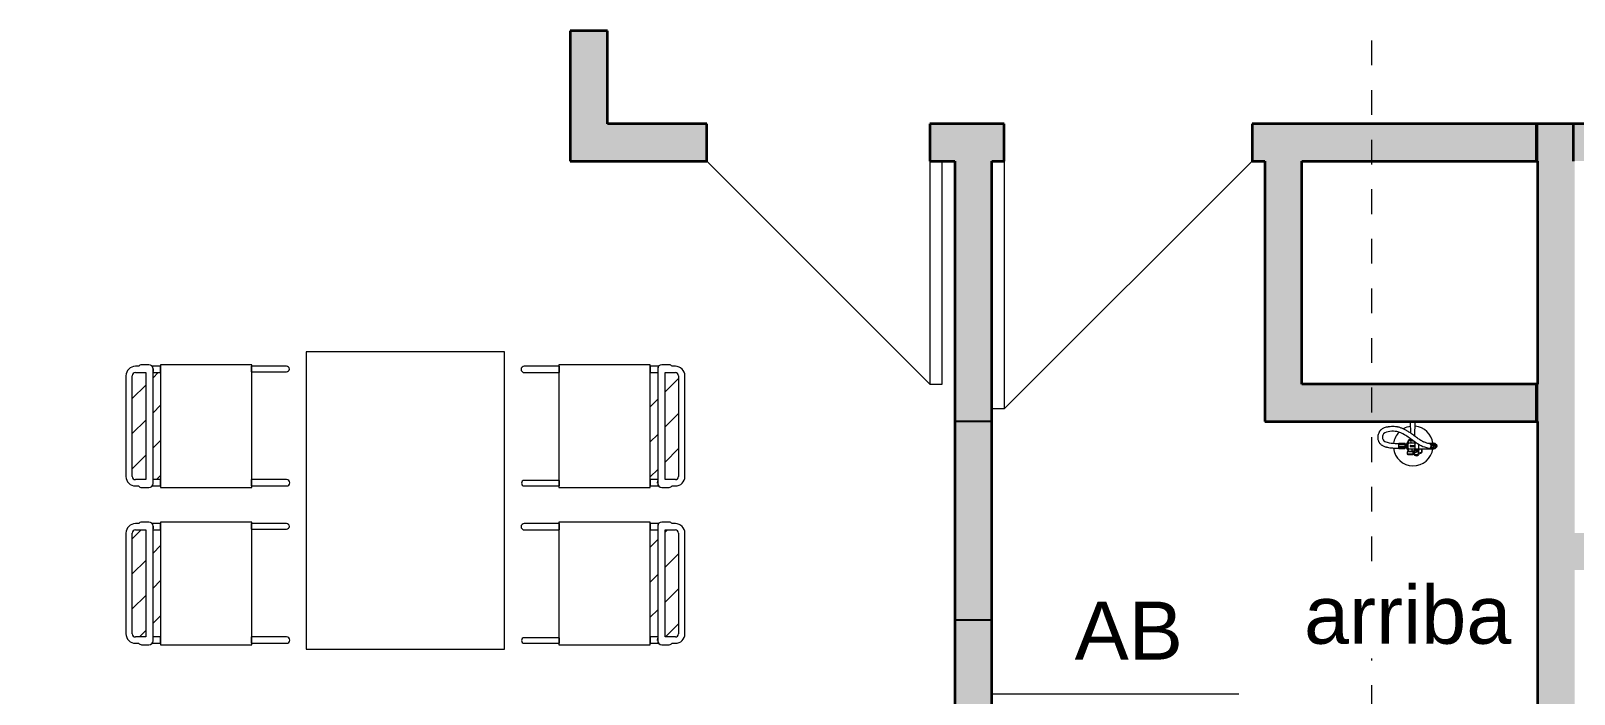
# Model space of a CAD drawing. Header units: metres. Extents: x 42 to 294, y -52 to 32.
# Drawn here: x 55.99 to 62.22, y -10.96 to -8.28 of the extents above; entities that cross this region are included whole.
import ezdxf

# ---------------------------------------------------------------- set-up
doc = ezdxf.new("R2010")
doc.units = ezdxf.units.M
doc.header["$LTSCALE"] = 0.15
doc.linetypes.add('Trazo punto', pattern=[0.015875, 0.00635, -0.004763, 0, -0.004763])
for name, color, linetype, lineweight in [('A-----SYP', 6, 'Continuous', 50), ('A-DETLGEM', 3, 'Continuous', 9), ('A-DOORSYM', 1, 'Continuous', 9), ('A-FLORPAM', 8, 'Continuous', 9), ('A-FLORSTM', 2, 'Continuous', 9), ('A-WALL', 2, 'Continuous', 30), ('I-DETLFUM', 2, 'Continuous', 9)]:
    doc.layers.add(name, color=color, linetype=linetype, lineweight=lineweight)
doc.layers.add('Hatch', color=8, linetype='Continuous')
doc.layers.add('MUROS', color=11, linetype='Continuous')
doc.styles.get("Standard").update_dxf_attribs({"font": 'arial.ttf', "height": 0.15})
pattern_1 = [(45, (53.68008, -10.08436), (-0.0707107, 0.0707107), [])]

# ---------------------------------------------------------------- blocks, each defined once
blk = doc.blocks.new('Puerta de 1 hoja - 100 x 210 cm-115-04 Tercer piso')
at = {"layer": 'A-DOORSYM', "lineweight": 13}
for p, q in [((0.7669, 1.075), (-0.2331, 0.075)), ((0.7669, 1.075), (-0.2331, 0.075)), ((0.7669, 0.075), (0.7669, 1.075))]:
    blk.add_line(p, q, dxfattribs=at)
blk = doc.blocks.new('Puerta de 1 hoja - 90 x 210 cm-89-04 Tercer piso')
at = {"layer": 'A-DOORSYM', "lineweight": 13}
for p, q in [((0.7169, -0.975), (-0.1831, -0.075)), ((0.7169, -0.975), (-0.1831, -0.075)), ((0.7169, -0.075), (0.7169, -0.975))]:
    blk.add_line(p, q, dxfattribs=at)
blk = doc.blocks.new('M_Table-Rectangular - 1200 x 800 mm-8-04 Tercer piso')
at = {"layer": 'I-DETLFUM'}
for p, q in [((0.6, 0.4), (-0.6, 0.4)), ((-0.6, 0.4), (-0.6, -0.4)), ((0.6, -0.4), (0.6, 0.4)), ((-0.6, -0.4), (0.6, -0.4))]:
    blk.add_line(p, q, dxfattribs=at)
blk = doc.blocks.new('Chair - Kinder - Chair - Kinder-61-04 Tercer piso')
at = {"layer": 'I-DETLFUM'}
for p, q in [((-0.2516, 0.3459), (-0.2516, 0.2032)), ((-0.2295, 0.2032), (-0.2295, 0.3459)), ((0.2056, 0.3459), (0.2056, 0.2032)), ((0.231, 0.2032), (0.231, 0.3459)), ((0.2374, 0.2062), (-0.2579, 0.2062)), ((-0.2579, 0.2062), (-0.2579, -0.1621)), ((-0.2516, 0.2032), (-0.2295, 0.2032)), ((0.2056, 0.2032), (0.231, 0.2032)), ((0.2374, -0.1621), (0.2374, 0.2062)), ((-0.2579, -0.1621), (0.2374, -0.1621)), ((-0.2262, -0.1621), (-0.2516, -0.1621)), ((-0.2516, -0.1621), (-0.2516, -0.196)), ((-0.2262, -0.1922), (-0.2262, -0.1621)), ((0.231, -0.1621), (0.2056, -0.1621)), ((0.2056, -0.1621), (0.2056, -0.1922)), ((0.231, -0.196), (0.231, -0.1621)), ((-0.2579, -0.2093), (-0.2579, -0.2391)), ((0.2209, -0.1922), (-0.2414, -0.1922)), ((-0.2407, -0.1921), (-0.2306, -0.1922)), ((-0.2262, -0.222), (0.2056, -0.222)), ((-0.2262, -0.2637), (-0.2262, -0.222)), ((0.2056, -0.222), (0.2056, -0.2637)), ((0.2374, -0.2391), (0.2374, -0.2093)), ((-0.2516, -0.2504), (-0.2516, -0.2637)), ((0.1929, -0.2764), (-0.2135, -0.2764)), ((-0.2135, -0.3018), (0.1929, -0.3018)), ((0.231, -0.2637), (0.231, -0.2504))]:
    blk.add_line(p, q, dxfattribs=at)
for centre, radius, start, end in [((-0.2405, 0.3459), 0.0111, 360, 180), ((0.2183, 0.3459), 0.0127, 360, 180), ((-0.2408, -0.2093), 0.0171, 92.12676, 180), ((-0.239, -0.2359), 0.0192, 189.54628, 229.07642), ((-0.2408, -0.2093), 0.0171, 89.54652, 128.9719), ((0.2203, -0.2093), 0.0171, 360, 87.87324), ((0.2203, -0.2093), 0.0171, 51.0281, 87.87324), ((0.2185, -0.2359), 0.0192, 310.92358, 350.45372), ((-0.2135, -0.2637), 0.0381, 180, 270), ((-0.2135, -0.2637), 0.0127, 180, 270), ((0.1929, -0.2637), 0.0381, 270, 360), ((0.1929, -0.2637), 0.0127, 270, 360)]:
    blk.add_arc(centre, radius, start, end, dxfattribs=at)
blk = doc.blocks.new('Chair - Kinder - Chair - Kinder-67-04 Tercer piso')
at = {"layer": 'I-DETLFUM'}
for p, q in [((-0.2516, 0.3459), (-0.2516, 0.2032)), ((-0.2295, 0.2032), (-0.2295, 0.3459)), ((0.2056, 0.3459), (0.2056, 0.2032)), ((0.231, 0.2032), (0.231, 0.3459)), ((0.2374, 0.2062), (-0.2579, 0.2062)), ((-0.2579, 0.2062), (-0.2579, -0.1621)), ((-0.2516, 0.2032), (-0.2295, 0.2032)), ((0.2056, 0.2032), (0.231, 0.2032)), ((0.2374, -0.1621), (0.2374, 0.2062)), ((-0.2579, -0.1621), (0.2374, -0.1621)), ((-0.2262, -0.1621), (-0.2516, -0.1621)), ((-0.2516, -0.1621), (-0.2516, -0.196)), ((-0.2262, -0.1922), (-0.2262, -0.1621)), ((0.231, -0.1621), (0.2056, -0.1621)), ((0.2056, -0.1621), (0.2056, -0.1922)), ((0.231, -0.196), (0.231, -0.1621)), ((-0.2579, -0.2093), (-0.2579, -0.2391)), ((0.2209, -0.1922), (-0.2414, -0.1922)), ((-0.2407, -0.1921), (-0.2306, -0.1922)), ((-0.2262, -0.222), (0.2056, -0.222)), ((-0.2262, -0.2637), (-0.2262, -0.222)), ((0.2056, -0.222), (0.2056, -0.2637)), ((0.2374, -0.2391), (0.2374, -0.2093)), ((-0.2516, -0.2504), (-0.2516, -0.2637)), ((0.1929, -0.2764), (-0.2135, -0.2764)), ((-0.2135, -0.3018), (0.1929, -0.3018)), ((0.231, -0.2637), (0.231, -0.2504))]:
    blk.add_line(p, q, dxfattribs=at)
for centre, radius, start, end in [((-0.2405, 0.3459), 0.0111, 360, 180), ((0.2183, 0.3459), 0.0127, 360, 180), ((-0.2408, -0.2093), 0.0171, 92.12676, 180), ((-0.239, -0.2359), 0.0192, 189.54628, 229.07642), ((-0.2408, -0.2093), 0.0171, 89.54652, 128.9719), ((0.2203, -0.2093), 0.0171, 360, 87.87324), ((0.2203, -0.2093), 0.0171, 51.0281, 87.87324), ((0.2185, -0.2359), 0.0192, 310.92358, 350.45372), ((-0.2135, -0.2637), 0.0381, 180, 270), ((-0.2135, -0.2637), 0.0127, 180, 270), ((0.1929, -0.2637), 0.0381, 270, 360), ((0.1929, -0.2637), 0.0127, 270, 360)]:
    blk.add_arc(centre, radius, start, end, dxfattribs=at)
blk = doc.blocks.new('Chair - Kinder - Chair - Kinder-68-04 Tercer piso')
at = {"layer": 'I-DETLFUM'}
for p, q in [((-0.2516, 0.3459), (-0.2516, 0.2032)), ((-0.2295, 0.2032), (-0.2295, 0.3459)), ((0.2056, 0.3459), (0.2056, 0.2032)), ((0.231, 0.2032), (0.231, 0.3459)), ((0.2374, 0.2062), (-0.2579, 0.2062)), ((-0.2579, 0.2062), (-0.2579, -0.1621)), ((-0.2516, 0.2032), (-0.2295, 0.2032)), ((0.2056, 0.2032), (0.231, 0.2032)), ((0.2374, -0.1621), (0.2374, 0.2062)), ((-0.2579, -0.1621), (0.2374, -0.1621)), ((-0.2262, -0.1621), (-0.2516, -0.1621)), ((-0.2516, -0.1621), (-0.2516, -0.196)), ((-0.2262, -0.1922), (-0.2262, -0.1621)), ((0.231, -0.1621), (0.2056, -0.1621)), ((0.2056, -0.1621), (0.2056, -0.1922)), ((0.231, -0.196), (0.231, -0.1621)), ((-0.2579, -0.2093), (-0.2579, -0.2391)), ((0.2209, -0.1922), (-0.2414, -0.1922)), ((-0.2407, -0.1921), (-0.2306, -0.1922)), ((-0.2262, -0.222), (0.2056, -0.222)), ((-0.2262, -0.2637), (-0.2262, -0.222)), ((0.2056, -0.222), (0.2056, -0.2637)), ((0.2374, -0.2391), (0.2374, -0.2093)), ((-0.2516, -0.2504), (-0.2516, -0.2637)), ((0.1929, -0.2764), (-0.2135, -0.2764)), ((-0.2135, -0.3018), (0.1929, -0.3018)), ((0.231, -0.2637), (0.231, -0.2504))]:
    blk.add_line(p, q, dxfattribs=at)
for centre, radius, start, end in [((-0.2405, 0.3459), 0.0111, 360, 180), ((0.2183, 0.3459), 0.0127, 360, 180), ((-0.2408, -0.2093), 0.0171, 92.12676, 180), ((-0.239, -0.2359), 0.0192, 189.54628, 229.07642), ((-0.2408, -0.2093), 0.0171, 89.54652, 128.9719), ((0.2203, -0.2093), 0.0171, 360, 87.87324), ((0.2203, -0.2093), 0.0171, 51.0281, 87.87324), ((0.2185, -0.2359), 0.0192, 310.92358, 350.45372), ((-0.2135, -0.2637), 0.0381, 180, 270), ((-0.2135, -0.2637), 0.0127, 180, 270), ((0.1929, -0.2637), 0.0381, 270, 360), ((0.1929, -0.2637), 0.0127, 270, 360)]:
    blk.add_arc(centre, radius, start, end, dxfattribs=at)
blk = doc.blocks.new('Extintor Planta - Extintor Planta-7-04 Tercer piso')
at = {"layer": 'A-DETLGEM'}
for p, q in [((-0.0325, 0), (0.0325, 0)), ((-0.0325, -0.0025), (-0.0325, 0)), ((0.0325, 0), (0.0325, -0.0025)), ((-0.011, -0.0025), (-0.0325, -0.0025)), ((-0.008, -0.0504), (-0.009, -0.0045)), ((0.0078, -0.0617), (0.009, -0.0045)), ((0.0325, -0.0025), (0.011, -0.0025)), ((-0.0563, -0.0905), (-0.0333, -0.0905)), ((-0.0563, -0.1125), (-0.0563, -0.0905)), ((-0.0316, -0.0915), (-0.0563, -0.0915)), ((-0.0316, -0.1115), (-0.0563, -0.1115)), ((-0.0333, -0.1125), (-0.0563, -0.1125)), ((-0.0326, -0.0945), (-0.055, -0.0945)), ((-0.0326, -0.097), (-0.055, -0.097)), ((-0.0326, -0.106), (-0.055, -0.106)), ((-0.0326, -0.1085), (-0.055, -0.1085)), ((-0.0328, -0.0975), (-0.0548, -0.0975)), ((-0.0328, -0.1055), (-0.0548, -0.1055)), ((-0.0313, -0.1105), (-0.0313, -0.0925)), ((-0.0238, -0.0937), (-0.0308, -0.0937)), ((-0.0308, -0.0937), (-0.0308, -0.1093)), ((-0.0308, -0.1093), (-0.0308, -0.0937)), ((-0.0238, -0.1093), (-0.0308, -0.1093)), ((-0.0245, -0.1015), (-0.0301, -0.1015)), ((-0.0238, -0.093), (-0.0194, -0.093)), ((-0.0238, -0.11), (-0.0238, -0.093)), ((-0.0238, -0.0937), (-0.0238, -0.1093)), ((-0.0238, -0.1093), (-0.0238, -0.0937)), ((-0.0238, -0.0937), (-0.0238, -0.1093)), ((-0.0238, -0.1093), (-0.0238, -0.0937)), ((-0.0194, -0.11), (-0.0238, -0.11)), ((-0.0209, -0.1238), (-0.0224, -0.1253)), ((0.0001, -0.1238), (-0.0209, -0.1238)), ((-0.0194, -0.1105), (-0.0194, -0.0925)), ((-0.0174, -0.0776), (-0.0165, -0.0771)), ((-0.0174, -0.0792), (-0.0174, -0.0776)), ((-0.0165, -0.0798), (-0.0174, -0.0792)), ((-0.0174, -0.0798), (-0.0075, -0.0798)), ((-0.0174, -0.0905), (-0.0174, -0.0798)), ((0.0148, -0.0905), (-0.0174, -0.0905)), ((-0.0174, -0.1125), (0.0851, -0.1125)), ((-0.0174, -0.1238), (-0.0174, -0.1125)), ((-0.0075, -0.0771), (-0.0165, -0.0771)), ((-0.0165, -0.0771), (-0.0075, -0.0771)), ((-0.0075, -0.0798), (-0.0165, -0.0798)), ((-0.0139, -0.0792), (-0.0139, -0.0776)), ((-0.0139, -0.0776), (-0.0139, -0.0792)), ((-0.0094, -0.0995), (0.0056, -0.0995)), ((-0.0094, -0.1005), (0.0056, -0.1)), ((-0.0094, -0.1025), (0.0056, -0.103)), ((-0.0094, -0.1035), (0.0056, -0.1035)), ((-0.0075, -0.0905), (-0.0075, -0.0741)), ((-0.0034, -0.1238), (-0.0034, -0.1125)), ((0.0016, -0.1253), (0.0001, -0.1238)), ((0.0075, -0.0905), (0.0075, -0.0852)), ((0.0098, -0.1105), (0.0098, -0.0925)), ((0.0108, -0.1125), (0.0108, -0.116)), ((0.0142, -0.1125), (0.0142, -0.1171)), ((0.0242, -0.1105), (0.0242, -0.0965)), ((0.0337, -0.1128), (0.0337, -0.1125)), ((0.0592, -0.0905), (0.0851, -0.0905)), ((0.0669, -0.091), (0.0772, -0.091)), ((0.0669, -0.112), (0.0772, -0.112)), ((0.0779, -0.0914), (0.0676, -0.0914)), ((0.0779, -0.1116), (0.0676, -0.1116)), ((0.0678, -0.0922), (0.0781, -0.0923)), ((0.0678, -0.1108), (0.0781, -0.1107)), ((0.0828, -0.095), (0.0726, -0.095)), ((0.0828, -0.108), (0.0726, -0.108)), ((0.0734, -0.0954), (0.0836, -0.0954)), ((0.0734, -0.1076), (0.0836, -0.1076)), ((0.0739, -0.0983), (0.0842, -0.0983)), ((0.0739, -0.1047), (0.0842, -0.1047)), ((0.0743, -0.0971), (0.0846, -0.0971)), ((0.0743, -0.1059), (0.0846, -0.1059)), ((0.0016, -0.1253), (-0.0224, -0.1253)), ((-0.0224, -0.1253), (-0.0224, -0.1343)), ((-0.0224, -0.1343), (-0.0209, -0.1358)), ((0.0016, -0.1343), (-0.0224, -0.1343)), ((-0.0209, -0.1358), (0.0001, -0.1358)), ((0.0001, -0.1358), (0.0016, -0.1343)), ((0.0016, -0.1343), (0.0016, -0.1253)), ((0.0216, -0.1287), (0.0273, -0.1287)), ((0.0216, -0.1297), (0.0273, -0.1297))]:
    blk.add_line(p, q, dxfattribs=at)
blk.add_circle((0.0139, -0.129), 0.0086, dxfattribs=at)
for centre, radius, start, end in [((0.0016, -0.1015), 0.08, 135.91437, 172.29826), ((0.0016, -0.1015), 0.08, 97.61081, 120.16496), ((-0.011, -0.0045), 0.002, 0, 90), ((0.011, -0.0045), 0.002, 90, 180), ((0.0016, -0.1015), 0.08, 7.90321, 84.6893), ((0.0016, -0.1015), 0.08, 185.95335, 352.09679), ((-0.055, -0.0958), 0.00125, 87.75339, 272.24661), ((-0.0548, -0.096), 0.0015, 180, 270), ((-0.0548, -0.107), 0.0015, 90, 180), ((-0.055, -0.1073), 0.00125, 87.75339, 272.24661), ((-0.0333, -0.0925), 0.002, 0, 90), ((-0.0333, -0.1105), 0.002, 270, 0), ((-0.0328, -0.096), 0.0015, 270, 2.30822), ((-0.0328, -0.107), 0.0015, 0, 90), ((-0.0325, -0.0958), 0.00125, 267.75339, 92.24661), ((-0.0325, -0.1073), 0.00125, 267.75339, 92.24661), ((-0.0195, -0.0976), 0.0113, 159.74219, 200.25781), ((-0.0195, -0.1054), 0.0113, 159.74219, 200.25781), ((0.0016, -0.1015), 0.028, 132.79494, 163.81763), ((0.0016, -0.1015), 0.028, 196.18237, 227.20506), ((-0.035, -0.0976), 0.0113, 339.74219, 20.25781), ((-0.035, -0.1054), 0.0113, 339.74219, 20.25781), ((-0.0174, -0.0925), 0.002, 90, 180), ((-0.0174, -0.1105), 0.002, 180, 270), ((-0.0157, -0.0802), 0.0031, 55.61575, 124.38425), ((-0.0157, -0.0767), 0.0031, 235.61575, 304.38425), ((-0.0104, -0.0886), 0.0116, 75.47752, 107.58795), ((-0.0104, -0.0682), 0.0116, 252.41205, 284.52248), ((0.0016, -0.1015), 0.028, 108.97913, 119.09236), ((-0.0094, -0.1015), 0.002, 90, 270), ((-0.0094, -0.1015), 0.001, 90, 270), ((0, -0.0755), 0.005, 185.0996, 281.54574), ((0, -0.0755), 0.004, 199.64687, 266.97711), ((0.0016, -0.1015), 0.019, 254.74248, 283.42704), ((0.0016, -0.1015), 0.02, 255.52249, 279.10302), ((0.0139, -0.129), 0.012, 111.60433, 356.64344), ((0.0016, -0.1015), 0.028, 277.64174, 310.59263), ((0.0056, -0.1015), 0.002, 270, 90), ((0.0056, -0.1015), 0.0015, 270, 90), ((0.0088, -0.116), 0.002, 291.60433, 0), ((0.0139, -0.129), 0.012, 1.42063, 102.95651), ((0.0016, -0.1015), 0.019, 311.38399, 324.62346), ((0.0016, -0.1015), 0.02, 308.90619, 326.63299), ((0.0016, -0.1015), 0.028, 317.56832, 336.83856), ((0.0648, -0.1015), 0.0097, 240.30005, 93.69668), ((0.0651, -0.092), 0.001, 95.19641, 167.3578), ((0.0651, -0.111), 0.001, 192.6422, 264.80359), ((0.0643, -0.1015), 0.0095, 270, 85.82208), ((0.066, -0.1015), 0.0105, 84.80359, 95.19641), ((0.066, -0.1015), 0.0105, 264.80359, 275.19641), ((0.0668, -0.092), 0.001, 348.76126, 84.80359), ((0.0668, -0.111), 0.001, 275.19641, 11.23874), ((0.0725, -0.096), 0.001, 35.19641, 116.59998), ((0.0725, -0.107), 0.001, 243.40002, 324.80359), ((0.0648, -0.1015), 0.0105, 24.80359, 35.19641), ((0.0648, -0.1015), 0.0105, 324.80359, 335.19641), ((0.0734, -0.0975), 0.001, 303.40002, 24.80359), ((0.0734, -0.1055), 0.001, 335.19641, 56.59998), ((0.0771, -0.092), 0.001, 348.76126, 84.80359), ((0.0771, -0.111), 0.001, 275.19641, 11.23874), ((0.075, -0.1015), 0.0097, 41.87775, 71.72902), ((0.075, -0.1015), 0.0097, 288.27098, 318.12225), ((0.079, -0.1015), 0.008, 283.18213, 76.81787), ((0.0817, -0.1015), 0.011, 270, 90), ((0.0828, -0.096), 0.001, 35.19641, 91.71701), ((0.0828, -0.107), 0.001, 268.28299, 324.80359), ((0.075, -0.1015), 0.0105, 24.80359, 35.19641), ((0.075, -0.1015), 0.0105, 324.80359, 335.19641), ((0.0837, -0.0975), 0.001, 303.40002, 24.80359), ((0.075, -0.1015), 0.0097, 360, 18.95301), ((0.075, -0.1015), 0.0097, 341.04699, 0), ((0.0837, -0.1055), 0.001, 335.19641, 56.59998), ((0.079, -0.1015), 0.007, 323.92595, 36.07405), ((0.0851, -0.1015), 0.011, 270, 90), ((0.0915, -0.1015), 0.007, 289.66397, 70.33603), ((0.0016, -0.1015), 0.028, 270, 270.66605), ((0.0216, -0.1292), 0.0005, 90, 270)]:
    blk.add_arc(centre, radius, start, end, dxfattribs=at)
blk.add_ellipse((0.0116, -0.119), major_axis=(-0.00015, 0.00169), ratio=0.811951, dxfattribs=at)
for points, knots in [([(0.0686, -0.0926), (0.0645, -0.0916), (0.0605, -0.0906), (0.0531, -0.0886), (0.0496, -0.0875), (0.045, -0.0858), (0.0437, -0.0853), (0.0419, -0.0845), (0.0413, -0.0843), (0.0402, -0.0837), (0.0397, -0.0835), (0.038, -0.0826), (0.0368, -0.082), (0.0334, -0.0801), (0.0311, -0.0787), (0.0263, -0.0755), (0.0239, -0.0739), (0.0195, -0.0706), (0.0174, -0.0691), (0.0109, -0.0643), (0.0065, -0.0609), (-0.0026, -0.0543), (-0.0073, -0.051), (-0.0145, -0.0462), (-0.0168, -0.0446), (-0.0208, -0.0422), (-0.0223, -0.0412), (-0.027, -0.0385), (-0.0302, -0.0367), (-0.037, -0.0332), (-0.0405, -0.0316), (-0.0478, -0.0286), (-0.0516, -0.0273), (-0.0568, -0.0259), (-0.0579, -0.0256), (-0.0601, -0.0252), (-0.061, -0.025), (-0.0629, -0.0246), (-0.0638, -0.0245), (-0.0666, -0.0241), (-0.0684, -0.0238), (-0.074, -0.0234), (-0.0777, -0.0233), (-0.085, -0.0234), (-0.0886, -0.0236), (-0.0928, -0.024), (-0.0934, -0.0241), (-0.0946, -0.0242), (-0.0952, -0.0242), (-0.0964, -0.0244), (-0.097, -0.0244), (-0.0988, -0.0246), (-0.1001, -0.0248), (-0.1036, -0.0253), (-0.1058, -0.0257), (-0.1105, -0.0268), (-0.1129, -0.0275), (-0.1173, -0.0291), (-0.1192, -0.0299), (-0.123, -0.032), (-0.1249, -0.0332), (-0.1282, -0.0358), (-0.1297, -0.0371), (-0.1316, -0.0391), (-0.132, -0.0396), (-0.1329, -0.0406), (-0.1332, -0.0411), (-0.134, -0.0421), (-0.1343, -0.0426), (-0.1353, -0.044), (-0.1359, -0.045), (-0.1375, -0.0481), (-0.1384, -0.0502), (-0.1398, -0.0544), (-0.1404, -0.0566), (-0.1409, -0.0599), (-0.1411, -0.0611), (-0.1413, -0.0633), (-0.1414, -0.0643), (-0.1415, -0.0664), (-0.1415, -0.0674), (-0.1413, -0.0706), (-0.1411, -0.0727), (-0.1403, -0.0769), (-0.1397, -0.0791), (-0.1384, -0.0825), (-0.1379, -0.0836), (-0.1368, -0.0857), (-0.1363, -0.0867), (-0.1347, -0.0892), (-0.1336, -0.0905), (-0.1315, -0.0929), (-0.1303, -0.094), (-0.128, -0.096), (-0.1269, -0.0969), (-0.1246, -0.0985), (-0.1234, -0.0992), (-0.1204, -0.1008), (-0.1185, -0.1017), (-0.1149, -0.1032), (-0.1131, -0.1038), (-0.1107, -0.1046), (-0.1099, -0.1048), (-0.1083, -0.1053), (-0.1076, -0.1055), (-0.1053, -0.1061), (-0.1038, -0.1064), (-0.0993, -0.1074), (-0.0964, -0.1079), (-0.0895, -0.1089), (-0.0856, -0.1093), (-0.0802, -0.1097), (-0.0784, -0.1098), (-0.0756, -0.1099), (-0.0745, -0.11), (-0.0725, -0.1101), (-0.0716, -0.1102), (-0.0699, -0.1103), (-0.069, -0.1103), (-0.0664, -0.1105), (-0.0646, -0.1106), (-0.061, -0.1108), (-0.0592, -0.1109), (-0.0563, -0.111)], [0, 0, 0, 0, 12.628374, 12.628374, 25.256748, 25.256748, 30.408273, 30.408273, 32.810476, 32.810476, 35.212678, 35.212678, 40.017083, 40.017083, 49.625893, 49.625893, 59.234703, 59.234703, 67.105643, 67.105643, 83.617408, 83.617408, 100.129174, 100.129174, 107.953215, 107.953215, 112.869617, 112.869617, 122.70242, 122.70242, 132.535223, 132.535223, 142.368026, 142.368026, 145.233451, 145.233451, 147.484006, 147.484006, 149.734561, 149.734561, 154.23567, 154.23567, 163.457339, 163.457339, 172.679009, 172.679009, 174.337146, 174.337146, 175.835512, 175.835512, 177.333879, 177.333879, 180.330613, 180.330613, 185.280729, 185.280729, 190.230844, 190.230844, 193.903437, 193.903437, 197.576029, 197.576029, 200.533896, 200.533896, 201.565321, 201.565321, 202.424703, 202.424703, 203.284085, 203.284085, 205.002849, 205.002849, 208.63314, 208.63314, 212.263432, 212.263432, 214.290056, 214.290056, 216.058802, 216.058802, 217.827548, 217.827548, 221.217195, 221.217195, 224.606841, 224.606841, 226.313124, 226.313124, 227.846636, 227.846636, 230.109339, 230.109339, 232.372042, 232.372042, 234.634746, 234.634746, 236.897449, 236.897449, 240.706675, 240.706675, 244.515901, 244.515901, 246.372383, 246.372383, 248.228864, 248.228864, 251.941827, 251.941827, 259.367753, 259.367753, 269.878861, 269.878861, 274.886822, 274.886822, 278.207164, 278.207164, 280.860914, 280.860914, 283.514665, 283.514665, 288.822165, 288.822165, 294.320287, 294.320287, 294.320287, 294.320287]), ([(0.0643, -0.111), (0.0536, -0.1084), (0.0317, -0.103), (0.0008, -0.0804), (-0.0289, -0.0577), (-0.0624, -0.0415), (-0.0913, -0.0421), (-0.1178, -0.0463), (-0.1236, -0.0646), (-0.121, -0.0805), (-0.0988, -0.0897), (-0.0773, -0.0908), (-0.0613, -0.0917), (-0.0563, -0.092)], [0, 0, 0, 0, 32.609078, 67.073318, 113.150037, 146.136726, 174.512032, 201.860882, 215.093168, 227.864963, 246.335501, 279.385254, 294.320287, 294.320287, 294.320287, 294.320287]), ([(0.0273, -0.1297), (0.0273, -0.1297), (0.0273, -0.1297), (0.0273, -0.1297), (0.0273, -0.1297), (0.0315, -0.13), (0.0323, -0.1299), (0.0337, -0.1296), (0.0343, -0.1294), (0.0352, -0.1288), (0.0355, -0.1286), (0.036, -0.1281), (0.0362, -0.1278), (0.0366, -0.1271), (0.0368, -0.1268), (0.0372, -0.1255), (0.0374, -0.1245), (0.0375, -0.1229), (0.0375, -0.1223), (0.0374, -0.1204), (0.0372, -0.1192), (0.0366, -0.1161), (0.0359, -0.1143), (0.0353, -0.1125)], [0, 0, 0, 0, 0.96333, 0.96333, 2.889989, 2.889989, 5.040517, 5.040517, 6.840096, 6.840096, 7.911251, 7.911251, 8.945252, 8.945252, 9.979252, 9.979252, 12.571439, 12.571439, 14.219955, 14.219955, 17.617879, 17.617879, 23.39155, 23.39155, 23.39155, 23.39155]), ([(0.0273, -0.1287), (0.0273, -0.1287), (0.0273, -0.1287), (0.0292, -0.1285), (0.0299, -0.1285), (0.0314, -0.1284), (0.0321, -0.1283), (0.0332, -0.1281), (0.0336, -0.1279), (0.0343, -0.1275), (0.0345, -0.1273), (0.0348, -0.1269), (0.035, -0.1267), (0.0353, -0.1261), (0.0354, -0.1258), (0.0358, -0.1246), (0.0359, -0.1236), (0.0359, -0.1221), (0.0359, -0.1216), (0.0358, -0.1207), (0.0358, -0.1202), (0.0356, -0.1189), (0.0354, -0.118), (0.0347, -0.1157), (0.0342, -0.1142), (0.0337, -0.1128)], [0, 0, 0, 0, 0.961919, 0.961919, 2.885757, 2.885757, 5.037517, 5.037517, 6.837759, 6.837759, 8.074039, 8.074039, 9.310319, 9.310319, 10.5466, 10.5466, 13.362107, 13.362107, 14.759443, 14.759443, 16.156779, 16.156779, 18.95145, 18.95145, 23.688403, 23.688403, 23.688403, 23.688403])]:
    blk.add_open_spline(points, degree=3, knots=knots, dxfattribs=at)
blk = doc.blocks.new('Puerta de 1 hoja - 100 x 210 cm-67-02 Primer piso')
at = {"layer": 'A-DOORSYM', "lineweight": 13}
for p, q in [((0.7669, 1.075), (-0.2331, 0.075)), ((0.7669, 1.075), (-0.2331, 0.075)), ((0.7669, 0.075), (0.7669, 1.075))]:
    blk.add_line(p, q, dxfattribs=at)

msp = doc.modelspace()

# ---------------------------------------------------------------- hatches: boundary and pattern name
at = {"layer": 'A-FLORPAM'}
h = msp.add_hatch(dxfattribs=at)
h.set_pattern_fill('FP1_8', color=256, style=0, pattern_type=2)
h.set_pattern_definition(pattern_1)
edge = h.paths.add_edge_path(flags=0)
edge.add_line((56.4559, -10.094), (56.4559, -9.6622))
edge.add_line((56.4559, -9.6622), (56.4142, -9.6622))
edge.add_arc((56.4142, -9.6749), 0.0127, 90, 180)
edge.add_line((56.4015, -9.6749), (56.4015, -10.0813))
edge.add_arc((56.4142, -10.0813), 0.0127, 180, 270)
edge.add_line((56.4142, -10.094), (56.4559, -10.094))
h = msp.add_hatch(dxfattribs=at)
h.set_pattern_fill('FP1_8', color=256, style=0, pattern_type=2)
h.set_pattern_definition(pattern_1)
h.paths.add_polyline_path([(56.5158, -9.6622), (56.4857, -9.6622), (56.4857, -10.094), (56.5158, -10.094)], flags=0)
h = msp.add_hatch(dxfattribs=at)
h.set_pattern_fill('FP1_8', color=256, style=0, pattern_type=2)
h.set_pattern_definition(pattern_1)
h.paths.add_polyline_path([(58.49, -10.094), (58.5201, -10.094), (58.5201, -9.6622), (58.49, -9.6622)], flags=0)
h = msp.add_hatch(dxfattribs=at)
h.set_pattern_fill('FP1_8', color=256, style=0, pattern_type=2)
h.set_pattern_definition(pattern_1)
edge = h.paths.add_edge_path(flags=0)
edge.add_line((58.5498, -9.6622), (58.5498, -10.094))
edge.add_line((58.5498, -10.094), (58.5916, -10.094))
edge.add_arc((58.5916, -10.0813), 0.0127, 270, 360)
edge.add_line((58.6043, -10.0813), (58.6043, -9.6749))
edge.add_arc((58.5916, -9.6749), 0.0127, 0, 90)
edge.add_line((58.5916, -9.6622), (58.5498, -9.6622))
h = msp.add_hatch(dxfattribs=at)
h.set_pattern_fill('FP1_8', color=256, style=0, pattern_type=2)
h.set_pattern_definition(pattern_1)
edge = h.paths.add_edge_path(flags=0)
edge.add_line((56.4559, -10.7284), (56.4559, -10.2966))
edge.add_line((56.4559, -10.2966), (56.4142, -10.2966))
edge.add_arc((56.4142, -10.3093), 0.0127, 90, 180)
edge.add_line((56.4015, -10.3093), (56.4015, -10.7157))
edge.add_arc((56.4142, -10.7157), 0.0127, 180, 270)
edge.add_line((56.4142, -10.7284), (56.4559, -10.7284))
h = msp.add_hatch(dxfattribs=at)
h.set_pattern_fill('FP1_8', color=256, style=0, pattern_type=2)
h.set_pattern_definition(pattern_1)
h.paths.add_polyline_path([(56.5158, -10.2966), (56.4857, -10.2966), (56.4857, -10.7284), (56.5158, -10.7284)], flags=0)
h = msp.add_hatch(dxfattribs=at)
h.set_pattern_fill('FP1_8', color=256, style=0, pattern_type=2)
h.set_pattern_definition(pattern_1)
h.paths.add_polyline_path([(58.49, -10.7284), (58.5201, -10.7284), (58.5201, -10.2966), (58.49, -10.2966)], flags=0)
h = msp.add_hatch(dxfattribs=at)
h.set_pattern_fill('FP1_8', color=256, style=0, pattern_type=2)
h.set_pattern_definition(pattern_1)
edge = h.paths.add_edge_path(flags=0)
edge.add_line((58.5498, -10.2966), (58.5498, -10.7284))
edge.add_line((58.5498, -10.7284), (58.5916, -10.7284))
edge.add_arc((58.5916, -10.7157), 0.0127, 270, 360)
edge.add_line((58.6043, -10.7157), (58.6043, -10.3093))
edge.add_arc((58.5916, -10.3093), 0.0127, 360, 450)
edge.add_line((58.5916, -10.2966), (58.5498, -10.2966))
at = {"layer": 'Hatch'}
msp.add_hatch(color=256, dxfattribs=at).paths.add_polyline_path([(65.5177, -10.309), (65.5177, -8.809), (65.5177, -8.659), (65.3677, -8.659), (65.3677, -8.809), (65.3677, -10.309), (63.8677, -10.309), (63.8677, -8.809), (63.8677, -8.659), (63.7177, -8.659), (63.7177, -8.809), (63.7177, -10.309), (62.2177, -10.309), (62.2177, -8.809), (62.2177, -8.659), (62.0677, -8.659), (62.0677, -8.809), (62.0677, -9.709), (62.0677, -9.859), (62.0677, -13.659), (62.0677, -13.959), (62.2177, -13.959), (62.2177, -13.659), (62.2177, -10.459), (65.5177, -10.459)])
at = {"layer": 'Hatch', "ltscale": 0.2}
msp.add_hatch(color=256, dxfattribs=at).paths.add_polyline_path([(59.8677, -9.859), (59.7177, -9.859), (59.7177, -10.659), (59.8677, -10.659)])
at = {"layer": 'MUROS'}
h = msp.add_hatch(color=256, dxfattribs=at)
h.paths.add_polyline_path([(50.9927, -8.934), (51.0927, -8.934), (51.0927, -8.784), (50.7427, -8.784), (50.7427, -8.934), (50.7927, -8.934), (50.8427, -8.934), (50.8427, -12.734), (50.6427, -12.734), (50.6427, -13.034), (51.1927, -13.034), (51.1927, -12.984), (51.1927, -12.734), (50.9927, -12.734)])
h.paths.add_polyline_path([(53.6177, -6.984), (53.4177, -6.984), (53.4177, -7.284), (53.6177, -7.284)])
h.paths.add_polyline_path([(54.4177, -6.034), (54.1177, -6.034), (54.1177, -6.984), (54.4177, -6.984)])
h.paths.add_polyline_path([(58.6177, -7.134), (54.4177, -7.134), (54.4177, -7.284), (58.1677, -7.284), (58.1677, -7.384), (58.3177, -7.384), (58.3177, -7.284), (58.6177, -7.284)])
h.paths.add_polyline_path([(54.9427, -12.734), (54.4427, -12.734), (54.4427, -13.034), (54.9427, -13.034)])
h.paths.add_polyline_path([(53.6427, -12.734), (53.1927, -12.734), (53.1927, -13.034), (53.6427, -13.034)])
h.paths.add_polyline_path([(56.7302, -12.734), (55.7427, -12.734), (55.7427, -9.884), (55.5927, -9.884), (55.5927, -12.734), (55.4927, -12.734), (55.4927, -13.034), (56.7302, -13.034), (56.7302, -12.984)])
h.paths.add_polyline_path([(59.7177, -13.859), (47.5927, -13.859), (47.5927, -13.909), (47.6427, -13.909), (47.6427, -13.959), (59.7177, -13.959)])
h.paths.add_polyline_path([(59.8677, -10.659), (59.7177, -10.659), (59.7177, -12.734), (58.7302, -12.734), (58.7302, -13.034), (59.7177, -13.034), (59.7177, -12.809), (59.8677, -12.809)])
h.paths.add_polyline_path([(59.8677, -8.809), (59.9177, -8.809), (59.9177, -8.659), (59.6177, -8.659), (59.6177, -8.809), (59.6677, -8.809), (59.7177, -8.809), (59.7177, -9.859), (59.8677, -9.859)])
h.paths.add_polyline_path([(58.7177, -8.659), (58.3177, -8.659), (58.3177, -8.284), (58.1677, -8.284), (58.1677, -8.809), (58.7177, -8.809)])
h = msp.add_hatch(color=256, dxfattribs=at)
h.paths.add_polyline_path([(62.4527, -8.659), (62.2177, -8.659), (62.2177, -8.809), (62.4527, -8.809)])
h.paths.add_polyline_path([(63.713, -8.659), (63.5027, -8.659), (63.5027, -8.809), (63.713, -8.809)])
h.paths.add_polyline_path([(64.1027, -8.659), (63.8677, -8.659), (63.8677, -8.809), (64.1027, -8.809)])
h.paths.add_polyline_path([(65.363, -8.659), (65.1527, -8.659), (65.1527, -8.809), (65.363, -8.809)])
h.paths.add_polyline_path([(70.5677, -8.659), (65.5177, -8.659), (65.5177, -8.809), (66.2027, -8.809), (66.2027, -10.309), (65.5177, -10.309), (65.5177, -10.459), (66.913, -10.459), (66.913, -10.309), (66.3027, -10.309), (66.3027, -9.609), (66.9177, -9.609), (66.9177, -9.859), (67.0677, -9.859), (67.0677, -8.809), (70.5677, -8.809)])
h.paths.add_polyline_path([(66.3027, -8.809), (66.9177, -8.809), (66.9177, -9.509), (66.3027, -9.509)], flags=16)
h.paths.add_polyline_path([(67.0677, -10.459), (66.9177, -10.459), (66.9177, -11.209), (67.0677, -11.209)])
h.paths.add_polyline_path([(67.0677, -12.209), (66.0677, -12.209), (66.0677, -12.359), (66.9177, -12.359), (66.9177, -13.359), (67.0677, -13.359)])
h.paths.add_polyline_path([(62.063, -9.709), (61.3994, -9.709), (61.3994, -9.859), (62.063, -9.859)])
h.paths.add_polyline_path([(61.3994, -9.709), (61.1177, -9.709), (61.1177, -8.809), (61.3994, -8.809), (61.3994, -8.659), (60.9177, -8.659), (60.9177, -8.809), (60.9677, -8.809), (60.9677, -9.859), (61.3994, -9.859)])
h.paths.add_polyline_path([(62.063, -8.659), (61.3994, -8.659), (61.3994, -8.809), (62.063, -8.809)])

# ---------------------------------------------------------------- linework, layer by layer
at = {"layer": 'A-----SYP', "linetype": 'Trazo punto', "lineweight": 15}
msp.add_line((61.3994, -21.8229), (61.3994, 1.6592), dxfattribs=at)
at = {"layer": 'A-DOORSYM'}
for p, q in [((59.6677, -8.809), (59.6177, -8.809)), ((59.6677, -9.709), (59.6677, -8.809)), ((59.8677, -9.809), (59.8677, -8.809)), ((59.8677, -8.809), (59.9177, -8.809)), ((59.6177, -9.709), (59.6677, -9.709)), ((59.9177, -9.809), (59.8677, -9.809))]:
    msp.add_line(p, q, dxfattribs=at)
at = {"layer": 'A-FLORSTM'}
msp.add_line((60.8627, -10.959), (59.8677, -10.959), dxfattribs=at)
at = {"layer": 'A-WALL', "lineweight": 35}
for p, q in [((58.1677, -8.284), (58.1677, -8.809)), ((58.3177, -8.284), (58.1677, -8.284)), ((58.3177, -8.659), (58.3177, -8.284)), ((58.7177, -8.659), (58.3177, -8.659)), ((58.7177, -8.809), (58.7177, -8.659)), ((59.9177, -8.659), (59.6177, -8.659)), ((59.6177, -8.659), (59.6177, -8.809)), ((59.9177, -8.809), (59.9177, -8.659)), ((60.9177, -8.659), (60.9177, -8.809)), ((62.4527, -8.659), (60.9177, -8.659)), ((62.063, -8.809), (62.063, -8.659)), ((62.213, -8.809), (62.213, -8.659)), ((58.1677, -8.809), (58.7177, -8.809)), ((59.6177, -8.809), (59.7177, -8.809)), ((59.7177, -8.809), (59.7177, -12.734)), ((59.8677, -13.659), (59.8677, -8.809)), ((59.8677, -8.809), (59.9177, -8.809)), ((60.9177, -8.809), (60.9677, -8.809)), ((60.9677, -8.809), (60.9677, -9.859)), ((61.1177, -8.809), (62.0677, -8.809)), ((61.1177, -9.709), (61.1177, -8.809)), ((62.0677, -8.809), (62.0677, -9.709)), ((62.0677, -9.709), (61.1177, -9.709)), ((62.063, -9.859), (62.063, -9.709)), ((60.9677, -9.859), (62.0677, -9.859)), ((62.0677, -9.859), (62.0677, -13.659))]:
    msp.add_line(p, q, dxfattribs=at)
at = {"layer": 'Hatch'}
for p, q in [((62.0677, -8.809), (62.0677, -8.659)), ((62.0677, -9.859), (62.0677, -9.709))]:
    msp.add_line(p, q, dxfattribs=at)
at = {"layer": 'Hatch', "ltscale": 0.2}
for p, q in [((59.8677, -9.859), (59.7177, -9.859)), ((59.7177, -9.859), (59.7177, -10.659)), ((59.8677, -10.659), (59.8677, -9.859)), ((59.7177, -10.659), (59.8677, -10.659))]:
    msp.add_line(p, q, dxfattribs=at)

# ---------------------------------------------------------------- block references
at = {"layer": 'A-DETLGEM'}
msp.add_blockref('Extintor Planta - Extintor Planta-7-04 Tercer piso', (61.5651, -9.8567), dxfattribs=at)
at = {"layer": 'A-DOORSYM'}
msp.add_blockref('Puerta de 1 hoja - 90 x 210 cm-89-04 Tercer piso', (58.9008, -8.734), dxfattribs=at)
at = {"layer": 'A-DOORSYM', "rotation": 180}
for name in ['Puerta de 1 hoja - 100 x 210 cm-115-04 Tercer piso', 'Puerta de 1 hoja - 100 x 210 cm-67-02 Primer piso']:
    msp.add_blockref(name, (60.6845, -8.734), dxfattribs=at)
at = {"layer": 'I-DETLFUM'}
for name, p, rotation in [('M_Table-Rectangular - 1200 x 800 mm-8-04 Tercer piso', (57.5029, -10.1781), 89.99999999999997), ('Chair - Kinder - Chair - Kinder-61-04 Tercer piso', (56.6779, -9.8884), 269.9999999999999), ('Chair - Kinder - Chair - Kinder-68-04 Tercer piso', (58.3279, -9.8678), 90.00000000000006), ('Chair - Kinder - Chair - Kinder-61-04 Tercer piso', (56.6779, -10.5228), 269.9999999999999), ('Chair - Kinder - Chair - Kinder-67-04 Tercer piso', (58.3279, -10.5023), 90.00000000000006)]:
    msp.add_blockref(name, p, dxfattribs=dict(at, rotation=rotation))

# ---------------------------------------------------------------- texts
at = {"layer": 'A-FLORSTM', "insert": (60.2015, -10.5856), "char_height": 0.234204, "width": 0.518746, "attachment_point": 1, "line_spacing_factor": 0.938532, "bg_fill": 3, "box_fill_scale": 1.25, "bg_fill_color": 0, "bg_fill_transparency": 0}
msp.add_mtext('\\fArial|b0|i0|c0|p34|;AB', dxfattribs=at)

# ---------------------------------------------------------------- next in the draw order: texts
at = {"layer": 'A-FLORSTM', "char_height": 0.234204, "attachment_point": 1, "line_spacing_factor": 0.938532, "bg_fill": 3, "box_fill_scale": 1.25, "bg_fill_color": 0, "bg_fill_transparency": 0}
for s, insert, width in [('\\fArial|b0|i0|c0|p34|;arriba', (61.1262, -10.5216), 0.830235), ('\\fArial|b0|i0|c0|p34|;AB', (60.2015, -10.5856), 0.518746)]:
    msp.add_mtext(s, dxfattribs=dict(at, insert=insert, width=width))

doc.saveas('drawing.dxf')
